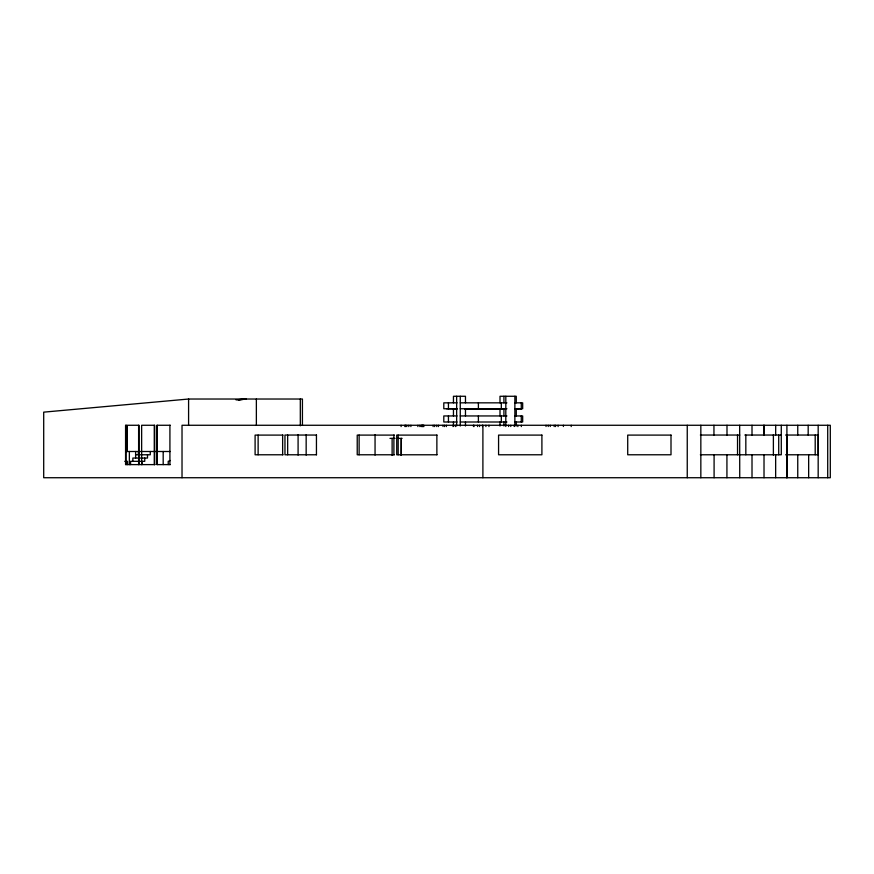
<?xml version="1.0" encoding="UTF-8"?>
<svg xmlns="http://www.w3.org/2000/svg" width="874" height="874" viewBox="0 0 874 874"><rect width="100%" height="100%" fill="white"/><g stroke="black" fill="none" stroke-linecap="round" stroke-linejoin="round"><path stroke-width="1.31" d="M786.906 435.044L786.906 477.728L786.906 425.267M168.223 464.607L168.223 461.33L170.364 460.478M236.046 399.91L244.141 399.025M302.426 425.267L302.426 399.025L188.587 399.025L43.7 412.146L43.7 477.728L830.3 477.728L830.3 425.267L182.021 425.267L182.021 477.728M465.187 409.229L503.927 408.868L503.927 415.948M503.927 408.868L465.263 409.305M457.113 402.838L443.795 402.838L443.795 408.748L456.949 408.748M460.27 402.838L506.92 402.838M514.873 402.838L522.674 402.838L522.674 408.748L514.873 408.748M460.27 408.748L506.92 408.748M515.573 408.868L521.286 408.868M457.113 415.948L443.795 415.948L443.795 422L457.113 422M460.27 415.948L506.92 415.948M514.873 415.948L522.674 415.948L522.674 422L514.873 422M460.27 422L506.92 422M170.332 425.267L156.872 425.267L156.872 464.607L170.332 464.607M316.508 435.044L284.968 435.044L284.968 454.775L316.508 454.775M700.358 435.044L739.732 435.044M744.856 435.044L781.29 435.044M785.606 435.044L818.228 435.044L818.228 454.775L785.606 454.775M283.045 435.099L255.099 435.099L255.099 454.775L283.045 454.775M394.447 435.099L357.226 435.099L357.226 454.775L394.447 454.775M437 435.099L396.72 435.099L396.72 454.775L437 454.775M389.968 438.377L395.015 438.377M397.539 438.377L402.106 438.377M125.801 451.497L170.277 451.497M135.612 454.775L150.273 454.775L150.273 451.497M700.358 454.775L781.29 454.775L781.28 425.267M124.785 461.33L127.506 461.33L127.506 464.607M154.971 464.607L125.572 464.607L125.572 425.267L139.032 425.267L139.032 464.607M446.603 408.748L456.971 408.846M453.136 408.748L457.113 408.824M515.802 408.824L518.085 408.868M423.092 425.267L423.158 426.578M827.711 425.267L827.711 477.728M818.173 425.267L818.173 477.728M815.202 435.044L815.202 454.775M808.658 454.775L808.658 477.728M808.177 425.267L808.177 435.044M797.754 425.267L797.754 435.044M797.754 454.775L797.754 477.728M778.712 435.044L778.712 454.775M775.708 425.267L775.653 435.044M775.653 454.775L775.653 477.728M773.381 434.76L773.381 455.114M764.018 425.267L764.018 435.044M764.018 454.775L764.018 477.728M763.952 425.267L763.952 435.044M752.011 425.267L752.011 435.044M752.011 454.775L752.011 477.728M745.828 435.044L745.828 454.775M739.666 425.267L739.732 477.728M737.536 435.044L737.536 454.775M726.993 425.267L726.993 435.044M726.928 454.775L726.928 477.728M714.091 454.775L714.091 477.728M713.949 425.267L713.949 435.044M700.839 425.267L700.839 477.728M687.248 425.267L687.248 477.728M571.203 425.267L571.203 426.578M563.38 425.267L563.38 426.512M558.093 425.267L558.093 426.578M555.569 425.267L555.569 426.578M554.16 425.267L554.16 426.578M550.27 425.267L550.27 426.512M548.227 425.267L548.227 426.512M546.042 425.267L546.042 426.512M521.275 402.838L521.275 408.748M521.275 415.948L521.275 422M521.319 425.267L521.319 426.578M517.856 425.267L517.856 426.578M516.272 402.838L516.272 396.272L500.004 396.272L500.004 402.838M516.272 408.748L516.272 415.948M516.272 422L516.272 425.988M514.873 396.272L514.873 426.031M514.185 425.267L514.185 426.512M510.777 425.267L510.777 426.512M508.602 425.267L508.602 426.512M505.827 396.272L505.795 426.512M503.927 396.272L503.927 402.838M503.927 422L503.927 425.988M501.315 402.838L501.315 408.748M501.315 415.948L501.315 422M500.004 408.748L500.004 415.948M500.004 422L500.004 426.031M488.948 425.267L488.948 426.578M485.9 425.267L485.9 426.578M482.896 425.267L482.896 477.728M482.503 425.267L482.503 426.578M479.564 425.267L479.564 426.578M478.395 402.838L478.395 408.748M478.395 415.948L478.395 422M477.586 425.267L477.586 426.578M473.981 425.267L473.981 426.578M473.446 425.267L473.446 426.512M465.471 402.838L465.471 396.272L453.453 396.272L453.453 402.838M465.471 408.748L465.471 415.948M465.471 422L465.471 425.988M460.27 396.272L460.27 426.031M456.643 396.272L456.643 426.031M455.365 425.267L455.365 426.578M453.453 408.748L453.453 415.948M453.453 422L453.453 426.031M453.082 425.267L453.082 426.578M448.438 402.838L448.438 408.748M448.438 415.948L448.438 422M446.374 425.267L446.374 426.578M444.56 425.267L444.56 426.578M442.998 425.267L442.998 426.512M438.442 425.267L438.442 426.578M436.749 425.267L436.749 426.578M436.869 435.099L436.869 454.775M434.651 425.267L434.651 426.578M433.122 425.267L433.122 426.578M423.857 425.267L423.857 426.578M422.961 425.267L422.961 426.578M422.24 425.267L422.317 426.578M421.847 425.267L421.847 426.578M421.126 425.267L421.126 426.578M419.826 425.267L419.826 426.578M417.947 425.267L417.859 426.578M410.889 425.267L410.889 426.578M408.792 425.267L408.792 426.578M406.803 425.267L406.803 426.578M405.547 425.267L405.547 426.578M404.891 425.267L404.891 426.578M401.33 438.377L401.33 455.43M401.111 425.267L401.111 426.578M401.199 438.803L401.111 455.103M398.183 435.099L398.183 454.775M393.901 435.099L393.901 454.775M392.12 438.377L392.12 455.43M375.055 434.76L375.055 455.114M359.127 435.099L359.127 454.775M316.443 435.044L316.443 454.775M306.162 434.76L306.162 455.114M300.317 399.025L300.317 425.802M298.089 434.76L298.089 455.114M287.666 435.044L287.666 454.775M282.641 435.099L282.641 454.775M258.125 435.099L258.125 454.775M256.366 399.025L256.366 425.267M188.587 399.025L188.587 425.267M169.917 425.267L169.917 464.607M163.187 451.497L163.187 464.607M157.287 425.267L157.287 464.607M154.687 464.607L154.687 425.267L141.643 425.267L141.643 464.607M154.272 425.267L154.272 464.607M147.509 454.775L147.509 458.052L132.848 458.052L132.848 461.33M144.745 458.052L144.745 461.33L130.576 461.33L130.576 464.607M141.981 461.33L141.981 464.607M138.616 425.267L138.616 464.607M138.376 451.497L138.376 454.775M135.612 451.497L135.612 458.052M129.363 451.497L129.363 464.607M127.342 425.714L127.342 451.497M125.998 425.267L125.998 464.607M246.348 399.025L238.296 399.91L246.348 399.025M541.902 435.099L498.573 435.099L498.573 454.775L541.902 454.775L541.902 435.099M671.003 435.099L627.718 435.099L627.718 454.775L671.003 454.775L671.003 435.099"/></g></svg>
